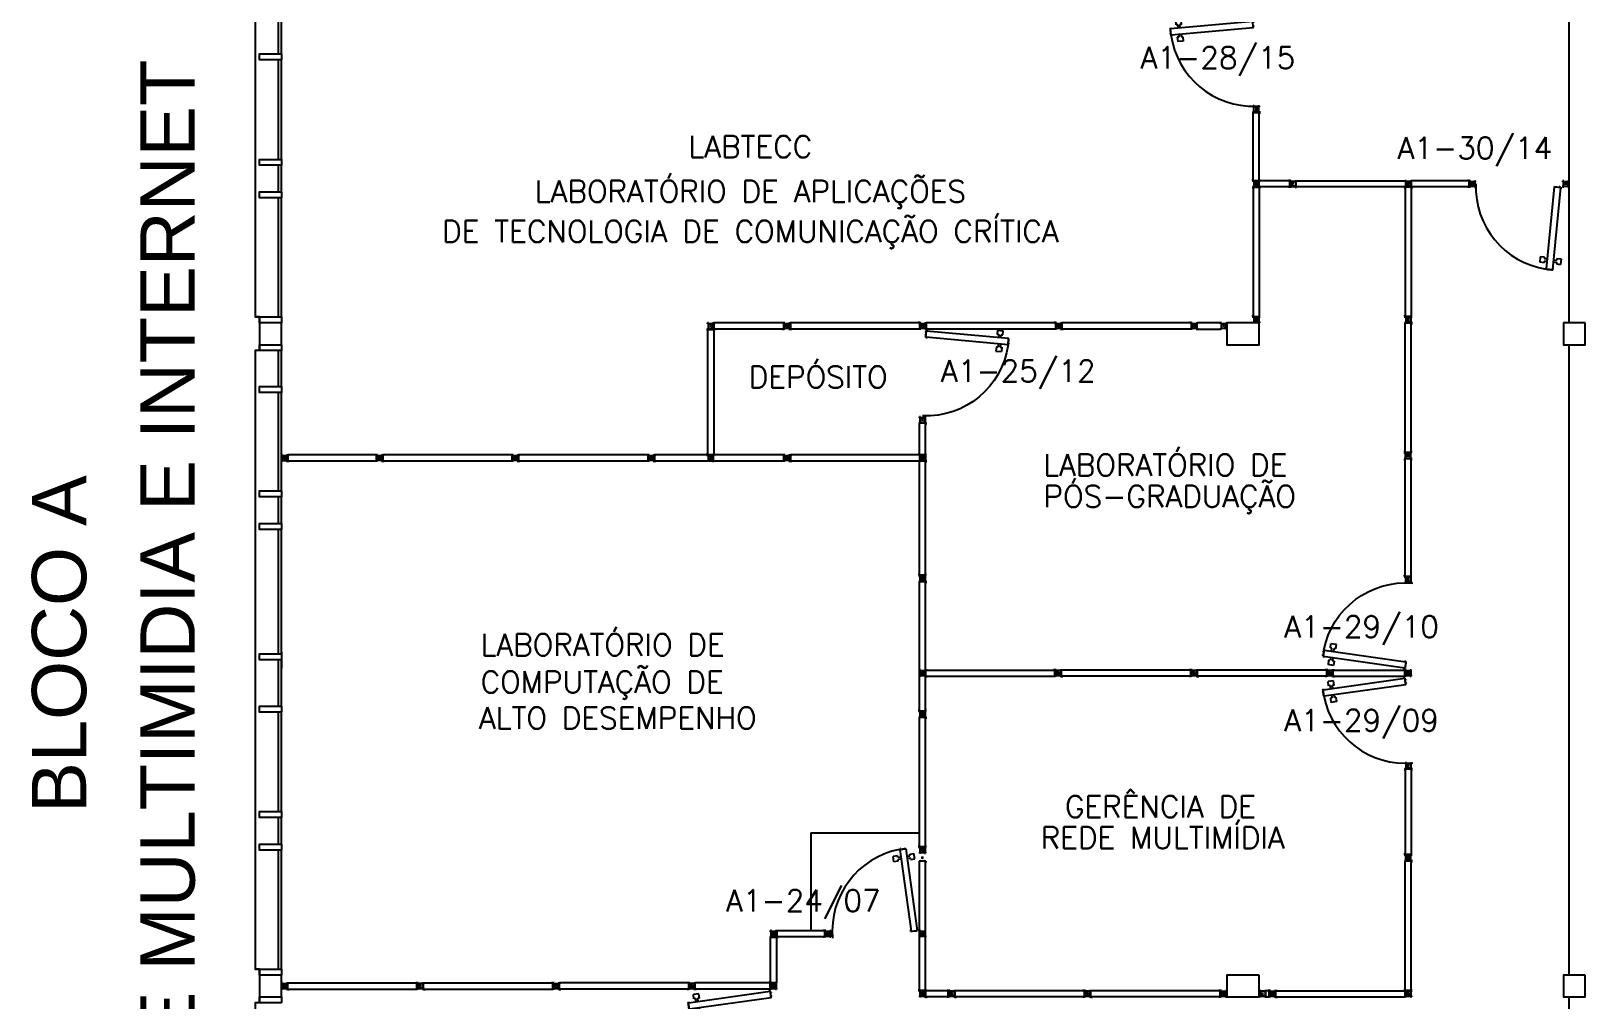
# Model space of a CAD drawing. Header units: millimetres. Extents: x 2280 to 2568, y 1267 to 1403.
# Drawn here: x 2297.93 to 2312.22, y 1272.83 to 1281.74 of the extents above; entities that cross this region are included whole.
import ezdxf
from ezdxf.enums import TextEntityAlignment as Align

# ---------------------------------------------------------------- set-up
doc = ezdxf.new("R2010")
doc.units = ezdxf.units.MM
for name, color, linetype in [('ALV', 2, 'Continuous'), ('ALVENARIA', 2, 'Continuous'), ('AREA', 2, 'Continuous'), ('DIV', 2, 'Continuous'), ('ENDEREÇO NOVO', 2, 'Continuous'), ('ESQ', 1, 'Continuous'), ('ESTRUT', 2, 'Continuous'), ('PainelFELTRO', 2, 'Continuous'), ('PISO1', 1, 'Continuous'), ('PL-Áreas-Depto', 2, 'Continuous'), ('TEXTO', 2, 'Continuous'), ('USO', 2, 'Continuous')]:
    doc.layers.add(name, color=color, linetype=linetype)
doc.styles.get("Standard").update_dxf_attribs({"font": 'arial.ttf'})
doc.styles.add('UNB-100', font='simplex.shx', dxfattribs={"height": 0.2})

# ---------------------------------------------------------------- blocks, each defined once
blk = doc.blocks.new('ESQ6')
at = {"layer": 'ESQ'}
for p, q in [((-0.24, 5.745), (-0.24, 0.055)), ((-0.2, 5.745), (-0.24, 5.745)), ((-0.2, 5.745), (-0.2, 5.745)), ((-0.025, 5.415), (-0.025, 5.745)), ((0, 5.415), (0, 5.745)), ((-0.025, 4.455), (-0.025, 5.36)), ((0, 4.455), (0, 5.36)), ((-0.025, 4.155), (-0.025, 4.4)), ((0, 4.155), (0, 4.4)), ((-0.025, 2.955), (-0.025, 4.1)), ((0, 2.955), (0, 4.1)), ((-0.025, 2.475), (-0.025, 2.9)), ((0, 2.475), (0, 2.9)), ((-0.025, 1.505), (-0.025, 2.42)), ((0, 1.505), (0, 2.42)), ((-0.025, 1.205), (-0.025, 1.45)), ((0, 1.205), (0, 1.45)), ((-0.025, 0.055), (-0.025, 1.15)), ((0, 0.055), (0, 1.15)), ((-0.2, 0.055), (-0.24, 0.055))]:
    blk.add_line(p, q, dxfattribs=at)
for points in [[(0, 5.745), (-0.2, 5.745), (-0.2, 5.8), (0, 5.8)], [(0, 5.36), (-0.2, 5.36), (-0.2, 5.415), (0, 5.415)], [(0, 4.4), (-0.2, 4.4), (-0.2, 4.455), (0, 4.455)], [(0, 4.1), (-0.2, 4.1), (-0.2, 4.155), (0, 4.155)], [(0, 2.9), (-0.2, 2.9), (-0.2, 2.955), (0, 2.955)], [(0, 2.42), (-0.2, 2.42), (-0.2, 2.475), (0, 2.475)], [(0, 1.45), (-0.2, 1.45), (-0.2, 1.505), (0, 1.505)], [(0, 1.15), (-0.2, 1.15), (-0.2, 1.205), (0, 1.205)], [(0, 0), (-0.2, 0), (-0.2, 0.055), (0, 0.055)]]:
    blk.add_lwpolyline(points, close=True, dxfattribs=at)
blk = doc.blocks.new('PLXD')
at = {"color": 1}
for p, q in [((-0.194, 0.727), (-0.233, 0.723)), ((-0.229, 0.673), (-0.233, 0.723)), ((-0.192, 0.712), (-0.194, 0.727)), ((-0.107, 0.719), (-0.079, 0.722)), ((-0.08, 0.737), (-0.041, 0.74)), ((-0.079, 0.722), (-0.08, 0.737)), ((-0.036, 0.691), (-0.041, 0.74)), ((-0.189, 0.677), (-0.229, 0.673)), ((-0.164, 0.714), (-0.192, 0.712)), ((-0.162, 0.694), (-0.19, 0.692)), ((-0.189, 0.677), (-0.19, 0.692)), ((-0.106, 0.7), (-0.077, 0.702)), ((-0.076, 0.687), (-0.077, 0.702)), ((-0.076, 0.687), (-0.036, 0.691))]:
    blk.add_line(p, q, dxfattribs=at)
at = {"color": 2}
for p, q in [((-0.172, 0.786), (-0.161, 0.787)), ((-0.172, 0.786), (-0.171, 0.772)), ((-0.169, 0.772), (-0.171, 0.772)), ((-0.17, 0.784), (-0.114, 0.789)), ((-0.17, 0.784), (-0.103, 0.028)), ((-0.159, 0.792), (-0.161, 0.792)), ((-0.161, 0.792), (-0.161, 0.787)), ((-0.159, 0.792), (-0.159, 0.787)), ((-0.159, 0.787), (-0.126, 0.79)), ((-0.124, 0.795), (-0.126, 0.795)), ((-0.124, 0.795), (-0.124, 0.79)), ((-0.124, 0.79), (-0.112, 0.791)), ((-0.114, 0.789), (-0.046, 0.033)), ((-0.112, 0.791), (-0.11, 0.777)), ((-0.105, 0.026), (-0.106, 0.04)), ((-0.104, 0.04), (-0.106, 0.04)), ((-0.105, 0.026), (-0.093, 0.027)), ((-0.103, 0.028), (-0.046, 0.033)), ((-0.092, 0.022), (-0.093, 0.027)), ((-0.09, 0.022), (-0.092, 0.022)), ((-0.091, 0.027), (-0.058, 0.03)), ((-0.09, 0.022), (-0.091, 0.027)), ((-0.057, 0.025), (-0.058, 0.03)), ((-0.055, 0.025), (-0.057, 0.025)), ((-0.056, 0.03), (-0.044, 0.031)), ((-0.055, 0.025), (-0.056, 0.03)), ((-0.045, 0.045), (-0.047, 0.045)), ((-0.044, 0.031), (-0.045, 0.045)), ((-0.008, 0), (0.006, 0)), ((0, 0.007), (0, -0.006))]:
    blk.add_line(p, q, dxfattribs=at)
for p, q in [((-0.126, 0.795), (-0.126, 0.79)), ((-0.11, 0.777), (-0.112, 0.777))]:
    blk.add_line(p, q)
at = {"color": 1}
blk.add_arc((-0.064, 0.029), 0.764, 98.125, 182.1419, dxfattribs=at)
blk = doc.blocks.new('DIV125')
for p, q in [((0, -0.011), (0, 0.011)), ((0.024, 0.018), (0.028, 0.018)), ((0.024, 0.018), (0.024, 0.016)), ((0.024, 0.016), (0.028, 0.016)), ((0.028, 0.03), (0.043, 0.03)), ((0.028, 0.018), (0.028, 0.03)), ((0.028, -0.017), (0.028, 0.016)), ((0.03, 0.028), (1.219, 0.028)), ((0.03, -0.029), (0.03, 0.028)), ((0.043, 0.03), (0.043, 0.028)), ((1.221, 0.03), (1.207, 0.03)), ((1.207, 0.03), (1.207, 0.028)), ((1.219, -0.029), (1.219, 0.028)), ((1.221, 0.018), (1.221, 0.03)), ((1.226, 0.018), (1.221, 0.018)), ((1.221, -0.017), (1.221, 0.016)), ((1.226, 0.016), (1.221, 0.016)), ((1.226, 0.018), (1.226, 0.016)), ((1.25, -0.011), (1.25, 0.011)), ((0.01, 0), (-0.012, 0)), ((0.024, -0.017), (0.028, -0.017)), ((0.024, -0.017), (0.024, -0.019)), ((0.024, -0.019), (0.028, -0.019)), ((0.028, -0.031), (0.028, -0.019)), ((0.028, -0.031), (0.043, -0.031)), ((0.03, -0.029), (1.219, -0.029)), ((0.043, -0.029), (0.043, -0.031)), ((1.207, -0.029), (1.207, -0.031)), ((1.221, -0.031), (1.207, -0.031)), ((1.226, -0.017), (1.221, -0.017)), ((1.221, -0.031), (1.221, -0.019)), ((1.226, -0.019), (1.221, -0.019)), ((1.226, -0.017), (1.226, -0.019)), ((1.24, 0), (1.262, 0))]:
    blk.add_line(p, q)
blk = doc.blocks.new('MTDIV')
for p, q in [((-0.0285, 0.0185), (-0.0285, 0.0285)), ((-0.0185, 0.0285), (-0.0285, 0.0285)), ((-0.0265, 0.0185), (-0.0285, 0.0185)), ((-0.0265, 0.0235), (-0.0265, 0.0265)), ((-0.0265, 0.0265), (-0.0185, 0.0265)), ((-0.0265, 0.0235), (0.0265, 0.0235)), ((-0.0215, 0.0235), (-0.0265, 0.0235)), ((-0.0265, 0.0185), (-0.0265, 0.0215)), ((-0.0265, 0.0215), (-0.0235, 0.0215)), ((-0.0235, 0.0215), (-0.0235, -0.0215)), ((-0.0215, 0.0235), (-0.0215, 0.0215)), ((-0.0215, 0.0215), (0.0215, 0.0215)), ((-0.0215, 0.0195), (0.0195, 0.0195)), ((-0.0215, 0.0195), (-0.0215, -0.0195)), ((-0.0185, 0.0265), (-0.0185, 0.0285)), ((-0.0049, 0), (0.0049, 0)), ((0, -0.0049), (0, 0.0049)), ((0.0115, 0.0095), (0.0115, 0.0075)), ((0.0195, 0.0095), (0.0115, 0.0095)), ((0.0215, 0.0075), (0.0115, 0.0075)), ((0.0135, 0.0075), (0.0135, 0.0055)), ((0.0215, 0.0055), (0.0135, 0.0055)), ((0.0185, 0.0265), (0.0185, 0.0285)), ((0.0185, 0.0285), (0.0285, 0.0285)), ((0.0185, 0.0265), (0.0265, 0.0265)), ((0.0195, 0.0195), (0.0195, 0.0095)), ((0.0215, 0.0235), (0.0215, 0.0075)), ((0.0215, 0.0235), (0.0265, 0.0235)), ((0.0215, 0.0055), (0.0215, -0.0055)), ((0.0235, 0.0215), (0.0235, -0.0215)), ((0.0265, 0.0215), (0.0235, 0.0215)), ((0.0265, 0.0235), (0.0265, 0.0265)), ((0.0265, 0.0185), (0.0265, 0.0215)), ((0.0265, 0.0185), (0.0285, 0.0185)), ((0.0285, 0.0185), (0.0285, 0.0285)), ((-0.0285, -0.0185), (-0.0285, -0.0285)), ((-0.0285, -0.0185), (-0.0265, -0.0185)), ((-0.0185, -0.0285), (-0.0285, -0.0285)), ((-0.0265, -0.0185), (-0.0265, -0.0215)), ((-0.0265, -0.0215), (-0.0235, -0.0215)), ((0.0265, -0.0235), (-0.0265, -0.0235)), ((-0.0265, -0.0235), (-0.0265, -0.0265)), ((-0.0215, -0.0235), (-0.0265, -0.0235)), ((-0.0185, -0.0265), (-0.0265, -0.0265)), ((-0.0215, -0.0195), (0.0195, -0.0195)), ((-0.0215, -0.0215), (0.0215, -0.0215)), ((-0.0215, -0.0215), (-0.0215, -0.0235)), ((-0.0185, -0.0265), (-0.0185, -0.0285)), ((0.0115, -0.0075), (0.0115, -0.0095)), ((0.0215, -0.0075), (0.0115, -0.0075)), ((0.0195, -0.0095), (0.0115, -0.0095)), ((0.0135, -0.0055), (0.0135, -0.0075)), ((0.0215, -0.0055), (0.0135, -0.0055)), ((0.0185, -0.0265), (0.0185, -0.0285)), ((0.0265, -0.0265), (0.0185, -0.0265)), ((0.0185, -0.0285), (0.0285, -0.0285)), ((0.0195, -0.0095), (0.0195, -0.0195)), ((0.0215, -0.0075), (0.0215, -0.0235)), ((0.0215, -0.0235), (0.0265, -0.0235)), ((0.0265, -0.0215), (0.0235, -0.0215)), ((0.0265, -0.0185), (0.0265, -0.0215)), ((0.0285, -0.0185), (0.0265, -0.0185)), ((0.0265, -0.0235), (0.0265, -0.0265)), ((0.0285, -0.0185), (0.0285, -0.0285))]:
    blk.add_line(p, q)
blk = doc.blocks.new('PLXE')
at = {"color": 1}
for p, q in [((0.043, 0.69), (0.048, 0.74)), ((0.087, 0.736), (0.048, 0.74)), ((0.086, 0.721), (0.087, 0.736)), ((0.114, 0.718), (0.086, 0.721)), ((0.199, 0.71), (0.2, 0.725)), ((0.2, 0.725), (0.24, 0.721)), ((0.235, 0.671), (0.24, 0.721)), ((0.082, 0.686), (0.043, 0.69)), ((0.082, 0.686), (0.084, 0.701)), ((0.112, 0.698), (0.084, 0.701)), ((0.169, 0.693), (0.197, 0.69)), ((0.171, 0.713), (0.199, 0.71)), ((0.195, 0.675), (0.197, 0.69)), ((0.195, 0.675), (0.235, 0.671))]:
    blk.add_line(p, q, dxfattribs=at)
at = {"color": 2}
for p, q in [((0.121, 0.788), (0.047, 0.032)), ((0.178, 0.782), (0.103, 0.027)), ((0.119, 0.79), (0.118, 0.776)), ((0.118, 0.776), (0.12, 0.776)), ((0.131, 0.789), (0.119, 0.79)), ((0.178, 0.782), (0.121, 0.788)), ((0.131, 0.794), (0.133, 0.794)), ((0.131, 0.794), (0.131, 0.789)), ((0.133, 0.794), (0.133, 0.789)), ((0.166, 0.786), (0.133, 0.789)), ((0.166, 0.791), (0.168, 0.79)), ((0.166, 0.791), (0.166, 0.786)), ((0.168, 0.79), (0.168, 0.785)), ((0.18, 0.784), (0.168, 0.785)), ((0.176, 0.77), (0.178, 0.77)), ((0.18, 0.784), (0.178, 0.77)), ((-0.008, 0), (0.008, 0)), ((0, 0.006), (0, -0.007)), ((0.044, 0.031), (0.046, 0.045)), ((0.056, 0.029), (0.044, 0.031)), ((0.046, 0.045), (0.048, 0.045)), ((0.103, 0.027), (0.047, 0.032)), ((0.056, 0.024), (0.056, 0.029)), ((0.056, 0.024), (0.058, 0.024)), ((0.091, 0.026), (0.058, 0.029)), ((0.058, 0.024), (0.058, 0.029)), ((0.091, 0.021), (0.091, 0.026)), ((0.091, 0.021), (0.093, 0.021)), ((0.105, 0.025), (0.093, 0.026)), ((0.093, 0.021), (0.093, 0.026)), ((0.104, 0.039), (0.106, 0.039)), ((0.105, 0.025), (0.106, 0.039))]:
    blk.add_line(p, q, dxfattribs=at)
at = {"color": 1}
blk.add_arc((0.065, 0.028), 0.764, 357.9063, 81.358, dxfattribs=at)

msp = doc.modelspace()

# ---------------------------------------------------------------- linework, layer by layer
at = {"layer": 'ALV'}
msp.add_line((2300.232, 1276.033), (2300.232, 1275.883), dxfattribs=at)
at = {"layer": 'ALVENARIA'}
for p, q in [((2312.082, 1284.858), (2312.082, 1279.058)), ((2312.082, 1278.858), (2312.082, 1273.058)), ((2312.082, 1272.858), (2312.082, 1267.058))]:
    msp.add_line(p, q, dxfattribs=at)
at = {"layer": 'DIV'}
for p, q in [((2309.173, 1280.997), (2309.173, 1280.983)), ((2309.173, 1280.997), (2309.185, 1280.997)), ((2309.175, 1280.983), (2309.173, 1280.983)), ((2309.175, 1280.369), (2309.175, 1280.995)), ((2309.175, 1280.995), (2309.232, 1280.995)), ((2309.185, 1281.002), (2309.185, 1280.997)), ((2309.187, 1281.002), (2309.185, 1281.002)), ((2309.187, 1281.002), (2309.187, 1280.997)), ((2309.187, 1280.997), (2309.22, 1280.997)), ((2309.193, 1281.026), (2309.215, 1281.026)), ((2309.204, 1281.016), (2309.204, 1281.037)), ((2309.22, 1281.002), (2309.22, 1280.997)), ((2309.222, 1281.002), (2309.22, 1281.002)), ((2309.222, 1281.002), (2309.222, 1280.997)), ((2309.222, 1280.997), (2309.234, 1280.997)), ((2309.232, 1280.369), (2309.232, 1280.995)), ((2309.234, 1280.983), (2309.232, 1280.983)), ((2309.234, 1280.997), (2309.234, 1280.983)), ((2309.173, 1280.367), (2309.173, 1280.381)), ((2309.175, 1280.381), (2309.173, 1280.381)), ((2309.173, 1280.367), (2309.185, 1280.367)), ((2309.175, 1280.369), (2309.232, 1280.369)), ((2309.185, 1280.362), (2309.185, 1280.367)), ((2309.187, 1280.362), (2309.187, 1280.367)), ((2309.187, 1280.367), (2309.22, 1280.367)), ((2309.22, 1280.362), (2309.22, 1280.367)), ((2309.222, 1280.362), (2309.222, 1280.367)), ((2309.222, 1280.367), (2309.234, 1280.367)), ((2309.234, 1280.381), (2309.232, 1280.381)), ((2309.234, 1280.367), (2309.234, 1280.381)), ((2309.514, 1280.366), (2309.234, 1280.366)), ((2309.502, 1280.368), (2309.502, 1280.366)), ((2309.516, 1280.368), (2309.502, 1280.368)), ((2309.514, 1280.309), (2309.514, 1280.366)), ((2309.516, 1280.356), (2309.516, 1280.368)), ((2310.63, 1280.368), (2310.644, 1280.368)), ((2310.63, 1280.356), (2310.63, 1280.368)), ((2310.632, 1280.309), (2310.632, 1280.366)), ((2311.162, 1280.366), (2310.632, 1280.366)), ((2310.644, 1280.368), (2310.644, 1280.366)), ((2311.164, 1280.368), (2311.15, 1280.368)), ((2311.15, 1280.368), (2311.15, 1280.366)), ((2311.164, 1280.368), (2311.15, 1280.368)), ((2311.15, 1280.368), (2311.15, 1280.366)), ((2311.162, 1280.309), (2311.162, 1280.366)), ((2311.162, 1280.309), (2311.162, 1280.366)), ((2311.164, 1280.356), (2311.164, 1280.368)), ((2311.164, 1280.356), (2311.164, 1280.368)), ((2309.187, 1280.362), (2309.185, 1280.362)), ((2309.193, 1280.338), (2309.215, 1280.338)), ((2309.204, 1280.348), (2309.204, 1280.326)), ((2309.222, 1280.362), (2309.22, 1280.362)), ((2309.514, 1280.309), (2309.234, 1280.309)), ((2309.502, 1280.309), (2309.502, 1280.307)), ((2309.516, 1280.307), (2309.502, 1280.307)), ((2309.521, 1280.356), (2309.516, 1280.356)), ((2309.521, 1280.354), (2309.516, 1280.354)), ((2309.516, 1280.321), (2309.516, 1280.354)), ((2309.521, 1280.321), (2309.516, 1280.321)), ((2309.521, 1280.319), (2309.516, 1280.319)), ((2309.516, 1280.307), (2309.516, 1280.319)), ((2309.521, 1280.356), (2309.521, 1280.354)), ((2309.521, 1280.321), (2309.521, 1280.319)), ((2310.625, 1280.356), (2310.63, 1280.356)), ((2310.625, 1280.356), (2310.625, 1280.354)), ((2310.625, 1280.354), (2310.63, 1280.354)), ((2310.625, 1280.321), (2310.63, 1280.321)), ((2310.625, 1280.321), (2310.625, 1280.319)), ((2310.625, 1280.319), (2310.63, 1280.319)), ((2310.63, 1280.321), (2310.63, 1280.354)), ((2310.63, 1280.307), (2310.63, 1280.319)), ((2310.63, 1280.307), (2310.644, 1280.307)), ((2311.162, 1280.309), (2310.632, 1280.309)), ((2310.644, 1280.309), (2310.644, 1280.307)), ((2311.15, 1280.309), (2311.15, 1280.307)), ((2311.15, 1280.309), (2311.15, 1280.307)), ((2311.164, 1280.307), (2311.15, 1280.307)), ((2311.164, 1280.307), (2311.15, 1280.307)), ((2311.169, 1280.356), (2311.164, 1280.356)), ((2311.169, 1280.356), (2311.164, 1280.356)), ((2311.164, 1280.321), (2311.164, 1280.354)), ((2311.169, 1280.354), (2311.164, 1280.354)), ((2311.164, 1280.321), (2311.164, 1280.354)), ((2311.169, 1280.354), (2311.164, 1280.354)), ((2311.169, 1280.321), (2311.164, 1280.321)), ((2311.169, 1280.321), (2311.164, 1280.321)), ((2311.164, 1280.307), (2311.164, 1280.319)), ((2311.169, 1280.319), (2311.164, 1280.319)), ((2311.164, 1280.307), (2311.164, 1280.319)), ((2311.169, 1280.319), (2311.164, 1280.319)), ((2311.169, 1280.356), (2311.169, 1280.354)), ((2311.169, 1280.356), (2311.169, 1280.354)), ((2311.169, 1280.321), (2311.169, 1280.319)), ((2311.169, 1280.321), (2311.169, 1280.319)), ((2311.182, 1280.337), (2311.204, 1280.337)), ((2311.182, 1280.337), (2311.204, 1280.337)), ((2311.193, 1280.326), (2311.193, 1280.348)), ((2311.193, 1280.326), (2311.193, 1280.348)), ((2304.152, 1279.001), (2304.164, 1279.001)), ((2304.152, 1279.001), (2304.152, 1278.987)), ((2304.154, 1278.987), (2304.152, 1278.987)), ((2304.154, 1278.999), (2304.211, 1278.999)), ((2304.154, 1278.999), (2304.154, 1277.846)), ((2304.166, 1279.006), (2304.164, 1279.006)), ((2304.164, 1279.006), (2304.164, 1279.001)), ((2304.166, 1279.006), (2304.166, 1279.001)), ((2304.166, 1279.001), (2304.199, 1279.001)), ((2304.201, 1279.006), (2304.199, 1279.006)), ((2304.199, 1279.006), (2304.199, 1279.001)), ((2304.201, 1279.006), (2304.201, 1279.001)), ((2304.201, 1279.001), (2304.213, 1279.001)), ((2304.204, 1279.048), (2304.209, 1279.048)), ((2304.204, 1279.046), (2304.204, 1279.048)), ((2304.204, 1279.046), (2304.209, 1279.046)), ((2304.204, 1279.013), (2304.209, 1279.013)), ((2304.204, 1279.011), (2304.204, 1279.013)), ((2304.204, 1279.011), (2304.209, 1279.011)), ((2304.209, 1279.06), (2304.223, 1279.06)), ((2304.209, 1279.06), (2304.209, 1279.048)), ((2304.209, 1279.046), (2304.209, 1279.013)), ((2304.209, 1279.011), (2304.209, 1278.999)), ((2304.209, 1278.999), (2304.223, 1278.999)), ((2304.211, 1279.058), (2304.211, 1279.001)), ((2304.853, 1279.058), (2304.211, 1279.058)), ((2304.853, 1279.001), (2304.211, 1279.001)), ((2304.211, 1278.999), (2304.211, 1277.846)), ((2304.213, 1278.987), (2304.211, 1278.987)), ((2304.213, 1279.001), (2304.213, 1278.987)), ((2304.223, 1279.058), (2304.223, 1279.06)), ((2304.223, 1278.999), (2304.223, 1279.001)), ((2304.855, 1279.06), (2304.841, 1279.06)), ((2304.841, 1279.058), (2304.841, 1279.06)), ((2304.841, 1278.999), (2304.841, 1279.001)), ((2304.855, 1278.999), (2304.841, 1278.999)), ((2304.853, 1279.058), (2304.853, 1279.001)), ((2304.855, 1279.06), (2304.855, 1279.048)), ((2304.86, 1279.048), (2304.855, 1279.048)), ((2304.86, 1279.046), (2304.855, 1279.046)), ((2304.855, 1279.046), (2304.855, 1279.013)), ((2304.86, 1279.013), (2304.855, 1279.013)), ((2304.86, 1279.011), (2304.855, 1279.011)), ((2304.855, 1279.011), (2304.855, 1278.999)), ((2304.86, 1279.046), (2304.86, 1279.048)), ((2304.86, 1279.011), (2304.86, 1279.013)), ((2304.873, 1279.03), (2304.895, 1279.03)), ((2304.884, 1279.041), (2304.884, 1279.019)), ((2306.114, 1278.138), (2306.102, 1278.138)), ((2306.102, 1278.138), (2306.102, 1278.123)), ((2306.102, 1278.123), (2306.104, 1278.123)), ((2306.104, 1277.846), (2306.104, 1278.136)), ((2306.161, 1278.136), (2306.104, 1278.136)), ((2306.114, 1278.143), (2306.116, 1278.143)), ((2306.114, 1278.143), (2306.114, 1278.138)), ((2306.116, 1278.143), (2306.116, 1278.138)), ((2306.149, 1278.138), (2306.116, 1278.138)), ((2306.137, 1278.166), (2306.127, 1278.166)), ((2306.132, 1278.161), (2306.132, 1278.171)), ((2306.149, 1278.143), (2306.151, 1278.143)), ((2306.149, 1278.143), (2306.149, 1278.138)), ((2306.151, 1278.143), (2306.151, 1278.138)), ((2306.163, 1278.138), (2306.151, 1278.138)), ((2306.161, 1277.846), (2306.161, 1278.136)), ((2306.161, 1278.123), (2306.163, 1278.123)), ((2306.163, 1278.138), (2306.163, 1278.123)), ((2300.272, 1277.815), (2300.25, 1277.815)), ((2300.286, 1277.834), (2300.291, 1277.834)), ((2300.286, 1277.832), (2300.286, 1277.834)), ((2300.286, 1277.832), (2300.291, 1277.832)), ((2300.286, 1277.799), (2300.291, 1277.799)), ((2300.286, 1277.797), (2300.286, 1277.799)), ((2300.286, 1277.797), (2300.291, 1277.797)), ((2300.291, 1277.846), (2300.305, 1277.846)), ((2300.291, 1277.846), (2300.291, 1277.834)), ((2300.291, 1277.832), (2300.291, 1277.799)), ((2300.291, 1277.797), (2300.291, 1277.785)), ((2301.103, 1277.844), (2300.293, 1277.844)), ((2300.293, 1277.844), (2300.293, 1277.787)), ((2300.305, 1277.844), (2300.305, 1277.846)), ((2301.105, 1277.846), (2301.091, 1277.846)), ((2301.091, 1277.844), (2301.091, 1277.846)), ((2301.103, 1277.844), (2301.103, 1277.787)), ((2301.105, 1277.846), (2301.105, 1277.834)), ((2301.11, 1277.834), (2301.105, 1277.834)), ((2301.11, 1277.832), (2301.105, 1277.832)), ((2301.105, 1277.832), (2301.105, 1277.799)), ((2301.11, 1277.799), (2301.105, 1277.799)), ((2301.11, 1277.797), (2301.105, 1277.797)), ((2301.105, 1277.797), (2301.105, 1277.785)), ((2301.11, 1277.832), (2301.11, 1277.834)), ((2301.11, 1277.797), (2301.11, 1277.799)), ((2301.123, 1277.815), (2301.145, 1277.815)), ((2301.134, 1277.826), (2301.134, 1277.804)), ((2304.154, 1277.858), (2304.152, 1277.858)), ((2304.152, 1277.844), (2304.152, 1277.858)), ((2304.152, 1277.844), (2304.164, 1277.844)), ((2304.154, 1277.846), (2304.211, 1277.846)), ((2304.164, 1277.839), (2304.164, 1277.844)), ((2304.166, 1277.839), (2304.164, 1277.839)), ((2304.166, 1277.844), (2304.199, 1277.844)), ((2304.166, 1277.839), (2304.166, 1277.844)), ((2304.171, 1277.815), (2304.193, 1277.815)), ((2304.182, 1277.826), (2304.182, 1277.804)), ((2304.199, 1277.839), (2304.199, 1277.844)), ((2304.201, 1277.839), (2304.199, 1277.839)), ((2304.201, 1277.844), (2304.213, 1277.844)), ((2304.201, 1277.839), (2304.201, 1277.844)), ((2304.213, 1277.858), (2304.211, 1277.858)), ((2304.213, 1277.844), (2304.213, 1277.858)), ((2306.102, 1277.858), (2306.104, 1277.858)), ((2306.102, 1277.844), (2306.102, 1277.858)), ((2306.114, 1277.844), (2306.102, 1277.844)), ((2306.161, 1277.846), (2306.104, 1277.846)), ((2306.114, 1277.839), (2306.114, 1277.844)), ((2306.114, 1277.839), (2306.116, 1277.839)), ((2306.114, 1277.792), (2306.114, 1277.787)), ((2306.114, 1277.792), (2306.116, 1277.792)), ((2306.116, 1277.839), (2306.116, 1277.844)), ((2306.149, 1277.844), (2306.116, 1277.844)), ((2306.116, 1277.792), (2306.116, 1277.787)), ((2306.143, 1277.815), (2306.121, 1277.815)), ((2306.137, 1277.815), (2306.127, 1277.815)), ((2306.132, 1277.805), (2306.132, 1277.827)), ((2306.132, 1277.81), (2306.132, 1277.821)), ((2306.149, 1277.839), (2306.149, 1277.844)), ((2306.149, 1277.839), (2306.151, 1277.839)), ((2306.149, 1277.792), (2306.149, 1277.787)), ((2306.149, 1277.792), (2306.151, 1277.792)), ((2306.151, 1277.839), (2306.151, 1277.844)), ((2306.163, 1277.844), (2306.151, 1277.844)), ((2306.151, 1277.792), (2306.151, 1277.787)), ((2306.161, 1277.858), (2306.163, 1277.858)), ((2306.163, 1277.844), (2306.163, 1277.858)), ((2310.581, 1277.809), (2310.569, 1277.809)), ((2310.569, 1277.809), (2310.569, 1277.794)), ((2310.569, 1277.794), (2310.571, 1277.794)), ((2310.571, 1277.807), (2310.571, 1276.726)), ((2310.628, 1277.807), (2310.571, 1277.807)), ((2310.581, 1277.814), (2310.583, 1277.814)), ((2310.581, 1277.814), (2310.581, 1277.809)), ((2310.583, 1277.814), (2310.583, 1277.809)), ((2310.616, 1277.809), (2310.583, 1277.809)), ((2310.611, 1277.837), (2310.589, 1277.837)), ((2310.6, 1277.827), (2310.6, 1277.849)), ((2310.616, 1277.814), (2310.618, 1277.814)), ((2310.616, 1277.814), (2310.616, 1277.809)), ((2310.618, 1277.814), (2310.618, 1277.809)), ((2310.63, 1277.809), (2310.618, 1277.809)), ((2310.628, 1277.807), (2310.628, 1276.726)), ((2310.628, 1277.794), (2310.63, 1277.794)), ((2310.63, 1277.809), (2310.63, 1277.794)), ((2300.291, 1277.785), (2300.305, 1277.785)), ((2301.103, 1277.787), (2300.293, 1277.787)), ((2300.305, 1277.785), (2300.305, 1277.787)), ((2301.091, 1277.785), (2301.091, 1277.787)), ((2301.105, 1277.785), (2301.091, 1277.785)), ((2306.102, 1277.787), (2306.102, 1277.773)), ((2306.114, 1277.787), (2306.102, 1277.787)), ((2306.102, 1277.773), (2306.104, 1277.773)), ((2306.104, 1276.739), (2306.104, 1277.785)), ((2306.161, 1277.785), (2306.104, 1277.785)), ((2306.149, 1277.787), (2306.116, 1277.787)), ((2306.163, 1277.787), (2306.151, 1277.787)), ((2306.161, 1276.739), (2306.161, 1277.785)), ((2306.161, 1277.773), (2306.163, 1277.773)), ((2306.163, 1277.787), (2306.163, 1277.773)), ((2306.102, 1276.737), (2306.102, 1276.751)), ((2306.102, 1276.751), (2306.104, 1276.751)), ((2306.114, 1276.737), (2306.102, 1276.737)), ((2306.161, 1276.739), (2306.104, 1276.739)), ((2306.114, 1276.732), (2306.114, 1276.737)), ((2306.114, 1276.732), (2306.116, 1276.732)), ((2306.149, 1276.737), (2306.116, 1276.737)), ((2306.116, 1276.732), (2306.116, 1276.737)), ((2306.143, 1276.708), (2306.121, 1276.708)), ((2306.132, 1276.719), (2306.132, 1276.697)), ((2306.149, 1276.732), (2306.149, 1276.737)), ((2306.149, 1276.732), (2306.151, 1276.732)), ((2306.163, 1276.737), (2306.151, 1276.737)), ((2306.151, 1276.732), (2306.151, 1276.737)), ((2306.161, 1276.751), (2306.163, 1276.751)), ((2306.163, 1276.737), (2306.163, 1276.751)), ((2310.569, 1276.739), (2310.571, 1276.739)), ((2310.569, 1276.724), (2310.569, 1276.739)), ((2310.581, 1276.724), (2310.569, 1276.724)), ((2310.628, 1276.726), (2310.571, 1276.726)), ((2310.581, 1276.719), (2310.581, 1276.724)), ((2310.581, 1276.719), (2310.583, 1276.719)), ((2310.583, 1276.719), (2310.583, 1276.724)), ((2310.616, 1276.724), (2310.583, 1276.724)), ((2310.611, 1276.696), (2310.589, 1276.696)), ((2310.6, 1276.706), (2310.6, 1276.684)), ((2310.616, 1276.719), (2310.616, 1276.724)), ((2310.616, 1276.719), (2310.618, 1276.719)), ((2310.618, 1276.719), (2310.618, 1276.724)), ((2310.63, 1276.724), (2310.618, 1276.724)), ((2310.628, 1276.739), (2310.63, 1276.739)), ((2310.63, 1276.724), (2310.63, 1276.739)), ((2309.892, 1275.837), (2309.871, 1275.837)), ((2309.882, 1275.826), (2309.882, 1275.848)), ((2309.906, 1275.855), (2309.906, 1275.853)), ((2309.906, 1275.855), (2309.911, 1275.855)), ((2309.906, 1275.853), (2309.911, 1275.853)), ((2309.906, 1275.82), (2309.906, 1275.818)), ((2309.906, 1275.82), (2309.911, 1275.82)), ((2309.906, 1275.818), (2309.911, 1275.818)), ((2309.911, 1275.855), (2309.911, 1275.867)), ((2309.911, 1275.867), (2309.925, 1275.867)), ((2309.911, 1275.82), (2309.911, 1275.853)), ((2309.911, 1275.806), (2309.911, 1275.818)), ((2309.911, 1275.806), (2309.925, 1275.806)), ((2309.913, 1275.808), (2309.913, 1275.865)), ((2309.913, 1275.865), (2310.571, 1275.865)), ((2309.913, 1275.808), (2310.571, 1275.808)), ((2309.925, 1275.867), (2309.925, 1275.865)), ((2309.925, 1275.808), (2309.925, 1275.806)), ((2310.559, 1275.867), (2310.559, 1275.865)), ((2310.573, 1275.867), (2310.559, 1275.867)), ((2310.559, 1275.808), (2310.559, 1275.806)), ((2310.573, 1275.806), (2310.559, 1275.806)), ((2310.571, 1275.808), (2310.571, 1275.865)), ((2310.573, 1275.855), (2310.573, 1275.867)), ((2310.578, 1275.855), (2310.573, 1275.855)), ((2310.578, 1275.853), (2310.573, 1275.853)), ((2310.573, 1275.82), (2310.573, 1275.853)), ((2310.578, 1275.82), (2310.573, 1275.82)), ((2310.578, 1275.818), (2310.573, 1275.818)), ((2310.573, 1275.806), (2310.573, 1275.818)), ((2310.578, 1275.855), (2310.578, 1275.853)), ((2310.578, 1275.82), (2310.578, 1275.818)), ((2310.592, 1275.837), (2310.613, 1275.837)), ((2310.602, 1275.826), (2310.602, 1275.848)), ((2310.583, 1274.955), (2310.571, 1274.955)), ((2310.571, 1274.955), (2310.571, 1274.94)), ((2310.571, 1274.94), (2310.573, 1274.94)), ((2310.573, 1274.953), (2310.573, 1274.168)), ((2310.63, 1274.953), (2310.573, 1274.953)), ((2310.583, 1274.96), (2310.585, 1274.96)), ((2310.583, 1274.96), (2310.583, 1274.955)), ((2310.585, 1274.96), (2310.585, 1274.955)), ((2310.618, 1274.955), (2310.585, 1274.955)), ((2310.613, 1274.983), (2310.591, 1274.983)), ((2310.602, 1274.973), (2310.602, 1274.995)), ((2310.618, 1274.96), (2310.62, 1274.96)), ((2310.618, 1274.96), (2310.618, 1274.955)), ((2310.62, 1274.96), (2310.62, 1274.955)), ((2310.632, 1274.955), (2310.62, 1274.955)), ((2310.63, 1274.953), (2310.63, 1274.168)), ((2310.63, 1274.94), (2310.632, 1274.94)), ((2310.632, 1274.955), (2310.632, 1274.94)), ((2310.571, 1274.18), (2310.573, 1274.18)), ((2310.571, 1274.166), (2310.571, 1274.18)), ((2310.583, 1274.166), (2310.571, 1274.166)), ((2310.63, 1274.168), (2310.573, 1274.168)), ((2310.583, 1274.161), (2310.583, 1274.166)), ((2310.583, 1274.161), (2310.585, 1274.161)), ((2310.585, 1274.161), (2310.585, 1274.166)), ((2310.618, 1274.166), (2310.585, 1274.166)), ((2310.613, 1274.137), (2310.591, 1274.137)), ((2310.602, 1274.147), (2310.602, 1274.125)), ((2310.618, 1274.161), (2310.618, 1274.166)), ((2310.618, 1274.161), (2310.62, 1274.161)), ((2310.62, 1274.161), (2310.62, 1274.166)), ((2310.632, 1274.166), (2310.62, 1274.166)), ((2310.63, 1274.18), (2310.632, 1274.18)), ((2310.632, 1274.166), (2310.632, 1274.18)), ((2304.73, 1273.41), (2304.742, 1273.41)), ((2304.73, 1273.41), (2304.73, 1273.396)), ((2304.732, 1273.396), (2304.73, 1273.396)), ((2304.732, 1273.408), (2304.789, 1273.408)), ((2304.732, 1273.408), (2304.732, 1272.989)), ((2304.744, 1273.415), (2304.742, 1273.415)), ((2304.742, 1273.415), (2304.742, 1273.41)), ((2304.744, 1273.415), (2304.744, 1273.41)), ((2304.744, 1273.41), (2304.777, 1273.41)), ((2304.771, 1273.439), (2304.749, 1273.439)), ((2304.75, 1273.439), (2304.772, 1273.439)), ((2304.761, 1273.429), (2304.761, 1273.451)), ((2304.761, 1273.45), (2304.761, 1273.428)), ((2304.779, 1273.415), (2304.777, 1273.415)), ((2304.777, 1273.415), (2304.777, 1273.41)), ((2304.779, 1273.415), (2304.779, 1273.41)), ((2304.779, 1273.41), (2304.791, 1273.41)), ((2304.784, 1273.457), (2304.789, 1273.457)), ((2304.784, 1273.455), (2304.784, 1273.457)), ((2304.784, 1273.455), (2304.789, 1273.455)), ((2304.784, 1273.422), (2304.789, 1273.422)), ((2304.784, 1273.42), (2304.784, 1273.422)), ((2304.784, 1273.42), (2304.789, 1273.42)), ((2304.789, 1273.469), (2304.804, 1273.469)), ((2304.789, 1273.469), (2304.789, 1273.457)), ((2304.789, 1273.455), (2304.789, 1273.422)), ((2304.789, 1273.42), (2304.789, 1273.408)), ((2304.789, 1273.408), (2304.789, 1272.989)), ((2304.789, 1273.408), (2304.804, 1273.408)), ((2304.791, 1273.396), (2304.789, 1273.396)), ((2304.791, 1273.467), (2304.791, 1273.41)), ((2305.23, 1273.467), (2304.791, 1273.467)), ((2304.791, 1273.41), (2304.791, 1273.396)), ((2305.23, 1273.41), (2304.791, 1273.41)), ((2304.804, 1273.467), (2304.804, 1273.469)), ((2304.804, 1273.408), (2304.804, 1273.41)), ((2305.232, 1273.469), (2305.218, 1273.469)), ((2305.218, 1273.467), (2305.218, 1273.469)), ((2305.218, 1273.408), (2305.218, 1273.41)), ((2305.232, 1273.408), (2305.218, 1273.408)), ((2305.23, 1273.467), (2305.23, 1273.41)), ((2305.232, 1273.469), (2305.232, 1273.457)), ((2305.237, 1273.457), (2305.232, 1273.457)), ((2305.237, 1273.455), (2305.232, 1273.455)), ((2305.232, 1273.455), (2305.232, 1273.422)), ((2305.237, 1273.422), (2305.232, 1273.422)), ((2305.237, 1273.42), (2305.232, 1273.42)), ((2305.232, 1273.42), (2305.232, 1273.408)), ((2305.237, 1273.455), (2305.237, 1273.457)), ((2305.237, 1273.42), (2305.237, 1273.422)), ((2305.251, 1273.439), (2305.272, 1273.439)), ((2305.261, 1273.45), (2305.261, 1273.428)), ((2300.256, 1272.958), (2300.266, 1272.958)), ((2304.021, 1272.958), (2303.999, 1272.958)), ((2304.011, 1272.948), (2304.011, 1272.969)), ((2304.034, 1272.977), (2304.039, 1272.977)), ((2304.034, 1272.977), (2304.034, 1272.975)), ((2304.034, 1272.975), (2304.039, 1272.975)), ((2304.034, 1272.942), (2304.039, 1272.942)), ((2304.034, 1272.942), (2304.034, 1272.94)), ((2304.034, 1272.94), (2304.039, 1272.94)), ((2304.039, 1272.989), (2304.054, 1272.989)), ((2304.039, 1272.977), (2304.039, 1272.989)), ((2304.039, 1272.942), (2304.039, 1272.975)), ((2304.039, 1272.928), (2304.039, 1272.94)), ((2304.041, 1272.93), (2304.041, 1272.987)), ((2304.73, 1272.987), (2304.041, 1272.987)), ((2304.054, 1272.989), (2304.054, 1272.987)), ((2304.732, 1272.989), (2304.718, 1272.989)), ((2304.718, 1272.989), (2304.718, 1272.987)), ((2304.732, 1273.001), (2304.73, 1273.001)), ((2304.73, 1272.987), (2304.73, 1273.001)), ((2304.73, 1272.987), (2304.742, 1272.987)), ((2304.73, 1272.93), (2304.73, 1272.987)), ((2304.732, 1272.989), (2304.789, 1272.989)), ((2304.732, 1272.977), (2304.732, 1272.989)), ((2304.737, 1272.977), (2304.732, 1272.977)), ((2304.732, 1272.942), (2304.732, 1272.975)), ((2304.737, 1272.975), (2304.732, 1272.975)), ((2304.737, 1272.942), (2304.732, 1272.942)), ((2304.732, 1272.928), (2304.732, 1272.94)), ((2304.737, 1272.94), (2304.732, 1272.94)), ((2304.737, 1272.977), (2304.737, 1272.975)), ((2304.737, 1272.942), (2304.737, 1272.94)), ((2304.742, 1272.982), (2304.742, 1272.987)), ((2304.744, 1272.982), (2304.742, 1272.982)), ((2304.744, 1272.987), (2304.777, 1272.987)), ((2304.744, 1272.982), (2304.744, 1272.987)), ((2304.75, 1272.958), (2304.772, 1272.958)), ((2304.751, 1272.958), (2304.772, 1272.958)), ((2304.761, 1272.969), (2304.761, 1272.947)), ((2304.761, 1272.948), (2304.761, 1272.969)), ((2304.777, 1272.982), (2304.777, 1272.987)), ((2304.779, 1272.982), (2304.777, 1272.982)), ((2304.779, 1272.987), (2304.791, 1272.987)), ((2304.779, 1272.982), (2304.779, 1272.987)), ((2304.791, 1273.001), (2304.789, 1273.001)), ((2304.791, 1272.987), (2304.791, 1273.001)), ((2304.039, 1272.928), (2304.054, 1272.928)), ((2304.73, 1272.93), (2304.041, 1272.93)), ((2304.054, 1272.93), (2304.054, 1272.928)), ((2304.718, 1272.93), (2304.718, 1272.928)), ((2304.732, 1272.928), (2304.718, 1272.928)), ((2306.142, 1272.887), (2306.121, 1272.887)), ((2306.132, 1272.876), (2306.132, 1272.898)), ((2306.156, 1272.905), (2306.161, 1272.905)), ((2306.156, 1272.905), (2306.156, 1272.903)), ((2306.156, 1272.903), (2306.161, 1272.903)), ((2306.156, 1272.87), (2306.161, 1272.87)), ((2306.156, 1272.87), (2306.156, 1272.868)), ((2306.156, 1272.868), (2306.161, 1272.868)), ((2306.161, 1272.917), (2306.175, 1272.917)), ((2306.161, 1272.905), (2306.161, 1272.917)), ((2306.161, 1272.87), (2306.161, 1272.903)), ((2306.161, 1272.856), (2306.161, 1272.868)), ((2306.161, 1272.856), (2306.175, 1272.856)), ((2306.163, 1272.858), (2306.163, 1272.915)), ((2306.37, 1272.915), (2306.163, 1272.915)), ((2306.37, 1272.858), (2306.163, 1272.858)), ((2306.175, 1272.917), (2306.175, 1272.915)), ((2306.175, 1272.858), (2306.175, 1272.856)), ((2306.358, 1272.917), (2306.358, 1272.915)), ((2306.372, 1272.917), (2306.358, 1272.917)), ((2306.358, 1272.858), (2306.358, 1272.856)), ((2306.372, 1272.856), (2306.358, 1272.856)), ((2306.37, 1272.858), (2306.37, 1272.915)), ((2306.372, 1272.905), (2306.372, 1272.917)), ((2306.377, 1272.905), (2306.372, 1272.905)), ((2306.377, 1272.903), (2306.372, 1272.903)), ((2306.372, 1272.87), (2306.372, 1272.903)), ((2306.377, 1272.87), (2306.372, 1272.87)), ((2306.377, 1272.868), (2306.372, 1272.868)), ((2306.372, 1272.856), (2306.372, 1272.868)), ((2306.377, 1272.905), (2306.377, 1272.903)), ((2306.377, 1272.87), (2306.377, 1272.868)), ((2306.391, 1272.887), (2306.413, 1272.887)), ((2306.401, 1272.876), (2306.401, 1272.898)), ((2309.286, 1272.906), (2309.291, 1272.906)), ((2309.286, 1272.904), (2309.291, 1272.904)), ((2309.286, 1272.871), (2309.291, 1272.871)), ((2309.286, 1272.869), (2309.291, 1272.869)), ((2309.291, 1272.906), (2309.291, 1272.918)), ((2309.291, 1272.918), (2309.306, 1272.918)), ((2309.291, 1272.871), (2309.291, 1272.904)), ((2309.291, 1272.857), (2309.291, 1272.869)), ((2309.291, 1272.857), (2309.306, 1272.857)), ((2309.293, 1272.859), (2309.293, 1272.916)), ((2309.293, 1272.916), (2309.323, 1272.916)), ((2309.293, 1272.859), (2309.323, 1272.859)), ((2309.306, 1272.918), (2309.306, 1272.916)), ((2309.306, 1272.859), (2309.306, 1272.857)), ((2309.311, 1272.918), (2309.311, 1272.916)), ((2309.325, 1272.918), (2309.311, 1272.918)), ((2309.311, 1272.859), (2309.311, 1272.857)), ((2309.325, 1272.857), (2309.311, 1272.857)), ((2309.323, 1272.859), (2309.323, 1272.916)), ((2309.325, 1272.906), (2309.325, 1272.918)), ((2309.33, 1272.906), (2309.325, 1272.906)), ((2309.33, 1272.904), (2309.325, 1272.904)), ((2309.325, 1272.871), (2309.325, 1272.904)), ((2309.33, 1272.871), (2309.325, 1272.871)), ((2309.33, 1272.869), (2309.325, 1272.869)), ((2309.325, 1272.857), (2309.325, 1272.869)), ((2309.33, 1272.906), (2309.33, 1272.904)), ((2309.33, 1272.871), (2309.33, 1272.869))]:
    msp.add_line(p, q, dxfattribs=at)
for points in [[(2308.875, 1279.058), (2308.663, 1279.058)], [(2308.663, 1279.001), (2308.875, 1279.001)]]:
    msp.add_lwpolyline(points, dxfattribs=at)
at = {"layer": 'ESQ'}
msp.add_lwpolyline([(2300.232, 1272.803), (2300.032, 1272.803), (2300.032, 1272.858), (2300.232, 1272.858)], close=True, dxfattribs=at)
at = {"layer": 'ESTRUT'}
for points in [[(2300.232, 1279.058), (2300.032, 1279.058), (2300.032, 1278.858), (2300.232, 1278.858)], [(2309.232, 1279.058), (2308.932, 1279.058), (2308.932, 1278.858), (2309.232, 1278.858)], [(2312.232, 1279.058), (2312.032, 1279.058), (2312.032, 1278.858), (2312.232, 1278.858)], [(2300.232, 1273.058), (2300.032, 1273.058), (2300.032, 1272.858), (2300.232, 1272.858)], [(2309.232, 1273.058), (2308.932, 1273.058), (2308.932, 1272.858), (2309.232, 1272.858)], [(2312.232, 1273.058), (2312.032, 1273.058), (2312.032, 1272.858), (2312.232, 1272.858)]]:
    msp.add_lwpolyline(points, close=True, dxfattribs=at)
at = {"layer": 'PainelFELTRO'}
for p, q in [((2309.573, 1280.366), (2310.573, 1280.366)), ((2310.573, 1280.309), (2309.573, 1280.309))]:
    msp.add_line(p, q, dxfattribs=at)
at = {"layer": 'PISO1'}
for q in [(2305.104, 1273.467), (2306.104, 1274.367)]:
    msp.add_line((2305.104, 1274.367), q, dxfattribs=at)
at = {"layer": 'PL-Áreas-Depto'}
msp.add_lwpolyline([(2299.992, 1284.803), (2299.992, 1279.113), (2300.032, 1279.113), (2300.032, 1278.803), (2299.992, 1278.803), (2299.992, 1273.113), (2300.032, 1273.113), (2300.032, 1272.803), (2299.992, 1272.803), (2299.992, 1267.113), (2300.032, 1267.113), (2300.032, 1266.858), (2312.232, 1266.858)], dxfattribs=at)

# ---------------------------------------------------------------- block references
at = {"layer": 'DIV'}
for name, p, rotation in [('PLXD', (2309.204, 1281.88), 90), ('DIV125', (2309.204, 1280.337), 270), ('PLXE', (2312.053, 1280.337), 180), ('DIV125', (2310.602, 1277.837), 90), ('DIV125', (2306.136, 1279.03), 180), ('DIV125', (2307.386, 1279.03), 180), ('DIV125', (2308.634, 1279.03), 180), ('DIV125', (2302.384, 1277.815), 180), ('DIV125', (2303.634, 1277.815), 180), ('DIV125', (2304.884, 1277.815), 180), ('DIV125', (2306.136, 1277.815), 180), ('MTDIV', (2310.6, 1277.837), 89.99999999999999), ('DIV125', (2306.132, 1275.458), 90), ('PLXD', (2310.602, 1275.837), 92.91590998591951), ('DIV125', (2306.132, 1274.208), 90), ('PLXD', (2306.132, 1273.439), 2.915909985919515), ('DIV125', (2306.132, 1272.887), 90), ('DIV125', (2310.602, 1272.887), 90), ('MTDIV', (2310.604, 1274.137), 180), ('PLXD', (2304.761, 1272.958), 92.91590998591951)]:
    msp.add_blockref(name, p, dxfattribs=dict(at, rotation=rotation))
at = {"layer": 'DIV', "xscale": -1}
for name, p, rotation in [('MTDIV', (2309.204, 1281.026), 180), ('DIV125', (2310.602, 1280.337), 90), ('PLXD', (2306.136, 1279.03), 269.8215402752307), ('PLXD', (2310.602, 1275.837), 87.08409001408045)]:
    msp.add_blockref(name, p, dxfattribs=dict(at, rotation=rotation))
at = {"layer": 'DIV'}
for name, p in [('MTDIV', (2309.204, 1280.338)), ('MTDIV', (2311.193, 1280.337)), ('MTDIV', (2312.053, 1280.337)), ('MTDIV', (2309.204, 1279.087)), ('MTDIV', (2304.182, 1279.03)), ('MTDIV', (2304.885, 1279.03)), ('MTDIV', (2306.136, 1279.03)), ('MTDIV', (2307.384, 1279.03)), ('MTDIV', (2308.634, 1279.03)), ('MTDIV', (2308.904, 1279.03)), ('MTDIV', (2306.132, 1278.166)), ('MTDIV', (2300.262, 1277.815)), ('MTDIV', (2301.135, 1277.816)), ('MTDIV', (2302.385, 1277.816)), ('MTDIV', (2303.635, 1277.816)), ('MTDIV', (2304.182, 1277.815)), ('MTDIV', (2304.885, 1277.816)), ('MTDIV', (2306.136, 1277.815)), ('MTDIV', (2306.132, 1276.708)), ('MTDIV', (2306.132, 1275.837)), ('DIV125', (2306.132, 1275.837)), ('MTDIV', (2310.602, 1275.837)), ('MTDIV', (2306.132, 1275.458)), ('MTDIV', (2306.132, 1274.208)), ('MTDIV', (2304.761, 1273.439)), ('MTDIV', (2305.261, 1273.439)), ('MTDIV', (2306.132, 1273.439)), ('MTDIV', (2300.261, 1272.958)), ('DIV125', (2300.261, 1272.958)), ('DIV125', (2301.511, 1272.958)), ('MTDIV', (2302.761, 1272.958)), ('MTDIV', (2302.761, 1272.958)), ('MTDIV', (2304.761, 1272.958)), ('MTDIV', (2306.132, 1272.887)), ('MTDIV', (2308.902, 1272.887)), ('MTDIV', (2309.354, 1272.887)), ('DIV125', (2309.354, 1272.887))]:
    msp.add_blockref(name, p, dxfattribs=at)
at = {"layer": 'DIV', "xscale": -1}
for name, p in [('MTDIV', (2309.545, 1280.337)), ('MTDIV', (2310.602, 1280.337)), ('MTDIV', (2310.604, 1279.087)), ('MTDIV', (2310.602, 1276.696)), ('MTDIV', (2307.382, 1275.837)), ('DIV125', (2308.632, 1275.837)), ('MTDIV', (2308.632, 1275.837)), ('DIV125', (2309.882, 1275.837)), ('MTDIV', (2309.882, 1275.837)), ('MTDIV', (2310.604, 1274.983)), ('MTDIV', (2301.511, 1272.958)), ('DIV125', (2304.011, 1272.958)), ('MTDIV', (2304.011, 1272.958)), ('MTDIV', (2304.011, 1272.958)), ('MTDIV', (2304.011, 1272.958)), ('MTDIV', (2304.011, 1272.958)), ('MTDIV', (2306.402, 1272.887)), ('DIV125', (2307.652, 1272.887)), ('MTDIV', (2307.652, 1272.887)), ('DIV125', (2308.902, 1272.887)), ('MTDIV', (2309.263, 1272.887)), ('MTDIV', (2310.604, 1272.887))]:
    msp.add_blockref(name, p, dxfattribs=at)
at = {"layer": 'ESQ'}
for p in [(2300.232, 1279.058), (2300.232, 1273.058)]:
    msp.add_blockref('ESQ6', p, dxfattribs=at)

# ---------------------------------------------------------------- texts
at = {"layer": 'AREA', "style": 'UNB-100'}
for s, p in [('LABORATÓRIO DE', (2302.066, 1275.997)), ('COMPUTAÇÃO DE ', (2302.066, 1275.655)), ('ALTO DESEMPENHO', (2302.051, 1275.323))]:
    msp.add_text(s, height=0.2, dxfattribs=at).set_placement(p)
at = {"layer": 'ENDEREÇO NOVO', "style": 'UNB-100'}
for s, p in [('A1-28/15', (2308.14, 1281.399)), ('A1-30/14', (2310.505, 1280.567)), ('A1-25/12', (2306.303, 1278.517)), ('A1-29/10', (2309.462, 1276.163)), ('A1-29/09', (2309.462, 1275.301)), ('A1-24/07', (2304.325, 1273.644))]:
    msp.add_text(s, height=0.2, dxfattribs=at).set_placement(p)
at = {"layer": 'TEXTO', "style": 'UNB-100'}
for s, p in [('LABTECC', (2304.549, 1280.579)), ('LABORATÓRIO DE APLICAÇÕES', (2304.549, 1280.169)), ('DE TECNOLOGIA DE COMUNICAÇÃO CRÍTICA', (2304.549, 1279.8)), ('DEPÓSITO', (2305.173, 1278.46)), ('LABORATÓRIO DE', (2308.367, 1277.652)), ('PÓS-GRADUAÇÃO', (2308.408, 1277.362)), ('GERÊNCIA DE', (2308.322, 1274.509)), ('REDE MULTIMÍDIA', (2308.343, 1274.222))]:
    msp.add_text(s, height=0.2, dxfattribs=at).set_placement(p, align=Align.CENTER)
at = {"layer": 'USO'}
for s, p in [('NÚCLEO DE MULTIMIDIA E INTERNET', (2299.435, 1268.831)), ('BLOCO A', (2298.436, 1274.552))]:
    msp.add_text(s, height=0.5, rotation=90, dxfattribs=at).set_placement(p)

doc.saveas('drawing.dxf')
